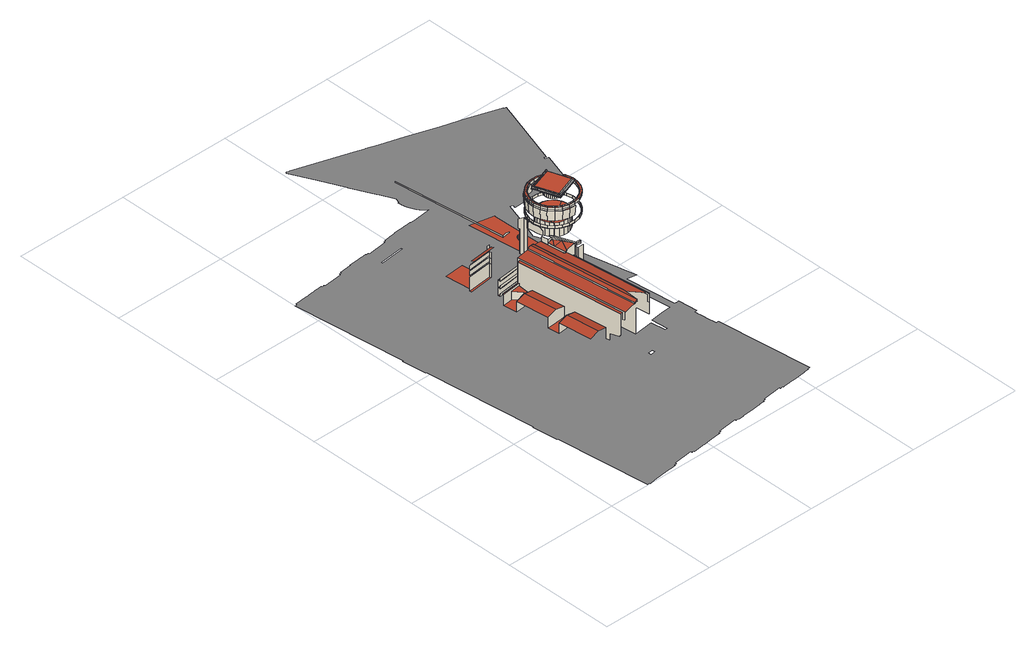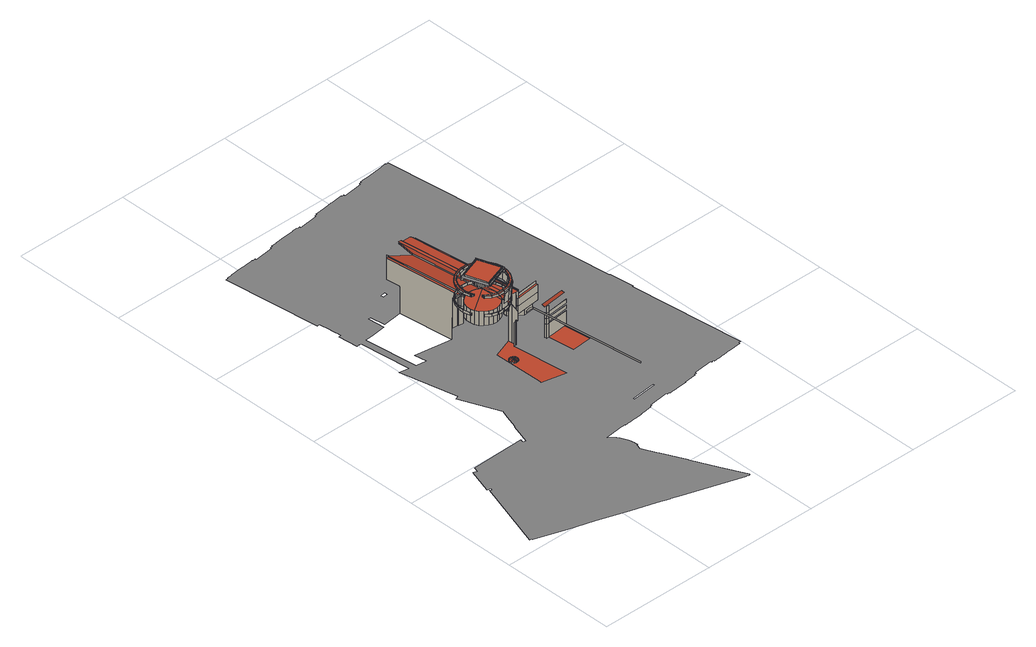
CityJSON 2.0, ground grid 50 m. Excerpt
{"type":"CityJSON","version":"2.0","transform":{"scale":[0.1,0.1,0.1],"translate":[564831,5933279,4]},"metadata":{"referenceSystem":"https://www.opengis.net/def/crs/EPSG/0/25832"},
"CityObjects":{
"building1":{"type":"Building","attributes":{"Grundfläche 2D":"19094.941454","Grundhöhe NN":"4.316"},"children":["building1-1","building1-2","building1-3","building1-4","building1-5","building1-6","building1-7","building1-8","building1-9","building1-10","building1-11","building1-12","building1-13"],"geometry":[{"type":"MultiSurface","lod":"3","boundaries":[[[0,1,2,3]],[[4,5,6,7]],[[8,9,10,11]],[[12,5,4,0,3]],[[8,7,6,13,9]],[[12,3,2,14]],[[15,16,17,11,10]],[[18,19,20,21]],[[22,17,16,23,24]],[[25,26,27,28,29,30,31,32]],[[33,34,35,36,37,38,39,40]],[[9,13,15,10]],[[41,42,43,44]],[[45,46,47,22,24,48]],[[49,28,18,46,45,50,23,16,15,13,6,5,12,14,51,52,53,54,55,56,57,58,59,43,42,60,36]],[[61,62,63,20,19,64,65,66]],[[67,68,69,70,49,71,72,73]],[[74,75,76,77,60,78,79,80]],[[18,21,47,46]],[[49,70,29,28]],[[60,77,37,36]],[[24,23,50,48]],[[33,40,67,73]],[[32,61,66,25]],[[78,81,41,44,82,83,84,85,86,87,88,89,90,80,79]],[[91,92,93,94,95,90,89,88,87,86,85,96,97,98,99]],[[45,48,50]],[[100,101,102,103]],[[104,105,106,107,108,109,110,111,112,113]],[[19,18,28,27,114,64]],[[60,42,41,81,78]],[[49,36,35,115,71]],[[116,117,118,119,120,121]],[[71,115,35,34,33,73,72]],[[64,114,27,26,25,66,65]],[[95,122,99,116,121,120]],[[112,111,123,124]],[[125,126,127,128,129]],[[130,131,132,133,134]],[[133,132,135,136,137]],[[109,138,139,123,111,110]],[[130,134,133,140,141,142,143]],[[137,136,144,145,141,140,133]],[[146,147,119,118]],[[147,146,148,149]],[[147,149,94,95,120,119]],[[150,151,152,153,154,155,156,157,158,159,160,161]],[[158,157,162,163,164,165,149,94,93,148,159]],[[166,167,168,169,170,171,172,173,174,175,176,177,178,179]],[[180,181,182,183,184,185]],[[153,178,177,154]],[[186,187,188,189]],[[190,191,192,193]],[[194,195,196,197]],[[198,186,189,199]],[[196,195,200,201]],[[202,190,193,203]],[[164,163,204,205]],[[187,206,207,188]],[[180,208,209,181]],[[210,211,194,197]],[[191,212,213,192]],[[214,215,216,217,218,219,220,221,222,223,224,225,226,227,228,229,230,231,232,233,234,235,236,237,238,239,240,241,242,243,244,245,246,247,248,249,250,251,252,253,254,255,256,257,258,259,260,261,262,263,264,265,266,267,268,269,270,271,272,273,274,275,276,277,278,279,280,281,282,283,284,285,286,287,288,289,290,291,292,293,294,295,296,297,298,299,300,301,302,303,304,305,306,307,308,309,310,311,312,313,314,315,316,317,318,319,320,321,322,323,324,325,326,327,328,329,330,331,332,333,334,335,336,337,338,339,340,341,342,343,344,345,346,347,348,349,350,351,352,353,354,355,356,357,358,359,360,361,362,363,364,365,366,367,368,369,370,371,372,373,374,375,376,377,378,379,380,381,382,383,384,385,386,387,388,389,390,391,392,393,394,395,396,397,398,399,400,401,402,403,404,405,406,407,408,409,410,411,412,413,414,415,416,417,418,419,420,421,422,423,424,425,426,427,428,429,430,431,432,433,434,435,436,437,438,439,440,441,442,443,444,445,446,447],[448,449,450,173,172,451,452,453,454,455,456,457,458,459,460,461,462,463],[464,465,466,467],[468,469,470,471,472,473]],[[200,474,475,201]],[[163,162,476,477]],[[205,478,165,164]],[[479,198,199,480]],[[481,202,203,482]],[[162,157,483,476]],[[484,485,486,204,163,477,487,488]],[[486,485,489,478,205,204]],[[176,155,154,177]],[[206,490,491,207]],[[476,492,487,477]],[[493,494,211,210]],[[212,495,496,213]],[[497,156,155,176,498]],[[175,499,498,176]],[[474,500,501,475]],[[502,503,489,485,484]],[[504,479,480,505]],[[506,481,482,507]],[[498,499,508,509,510]],[[498,510,509,511,497]],[[512,513,514,483,157,156,497,515]],[[484,488,516]],[[517,492,476,483,514,518]],[[502,484,519,520]],[[521,516,488,487,492]],[[490,522,523,491]],[[495,524,525,496]],[[519,484,516]],[[515,497,511]],[[526,527,528,529,530,531,532,533,534,535]],[[536,494,493,537]],[[514,513,538,518]],[[492,517,520,519,516,521]],[[539,540,541,542]],[[543,544,545,546]],[[547,509,508,539,542,548,549]],[[547,511,509]],[[550,543,546,520,517,551,518,552]],[[553,554,555]],[[531,556,557,558,559,532]],[[500,560,561,501]],[[512,515,511,562]],[[563,564,565,566,553,555,567,568]],[[566,565,554,553]],[[569,559,558]],[[562,570,571,572,552,518,551,573,512]],[[562,574,575,576,577,570]],[[551,517,518]],[[518,538,513,512,573,551]],[[578,575,574,562,511,547,549]],[[531,530,529,579,580,556]],[[563,581,564]],[[582,554,565,583,584]],[[564,581,585,583,565]],[[563,586,587,585,581]],[[557,556,580,579,588,589,558]],[[590,504,505,591]],[[587,583,585]],[[592,506,507,593]],[[589,594,569,558]],[[595,545,544,596,597,598]],[[599,600,569,594,601,602]],[[540,603,604,541]],[[605,606,583,587]],[[607,608,609,602,601]],[[607,610,611,608]],[[522,612,613,523]],[[524,614,615,525]],[[616,606,605]],[[575,617,618,619,620,576]],[[621,598,597,622]],[[618,617,575,578,623,624]],[[625,536,537,626]],[[627,628,605]],[[616,605,628,629,630]],[[631,590,591,632]],[[633,592,593,634]],[[561,560,635,636]],[[637,638,605,587,586,639]],[[612,640,641,613]],[[614,642,643,615]],[[567,644,645,646,637,639,586,563,568]],[[647,648,555,554,649]],[[650,625,626,651]],[[652,653,654,655,656,610,607,601,594,589,588]],[[642,657,658,643]],[[640,659,660,641]],[[567,555,648,647,661,662,645,644]],[[663,650,651,664]],[[649,665,647]]],"semantics":{"surfaces":[{"type":"RoofSurface"},{"type":"WallSurface"},{"type":"GroundSurface"}],"values":[0,0,0,1,1,0,1,1,0,2,2,0,0,1,1,0,0,0,0,1,1,1,1,1,1,0,0,0,0,1,1,1,0,1,1,1,1,1,1,1,1,1,1,0,1,1,1,0,1,1,0,1,1,1,1,1,1,1,1,1,1,1,2,1,1,1,1,1,1,1,0,1,1,0,1,1,0,1,1,1,1,1,1,0,1,0,0,1,0,1,1,0,0,1,1,0,1,1,1,1,0,1,0,0,1,1,1,0,0,1,1,1,1,1,1,1,0,0,1,1,1,0,1,1,1,1,1,0,1,1,1,1,0,1,1,1,1,0,0,1,1,1,1,1,1,2,0,1,0,1,1,1,1,0]}}]},
"building1-1":{"type":"BuildingInstallation","parents":["building1"],"geometry":[{"type":"MultiSurface","lod":"3","boundaries":[[[666,81,667,668]],[[60,78,81,666,76,77]],[[79,667,81,78]],[[79,75,668,667]],[[76,666,668,75]]],"semantics":{"surfaces":[{"type":"RoofSurface"},{"type":"WallSurface"}],"values":[0,1,1,1,1]}}]},
"building1-2":{"type":"BuildingInstallation","parents":["building1"],"geometry":[{"type":"MultiSurface","lod":"3","boundaries":[[[114,669,670,671]],[[65,62,670,669]],[[19,64,114,671,63,20]],[[669,114,64,65]],[[670,62,63,671]]],"semantics":{"surfaces":[{"type":"RoofSurface"},{"type":"WallSurface"}],"values":[0,1,1,1,1]}}]},
"building1-3":{"type":"BuildingInstallation","parents":["building1"],"geometry":[{"type":"MultiSurface","lod":"3","boundaries":[[[115,672,673,674]],[[72,68,673,672]],[[49,71,115,674,69,70]],[[672,115,71,72]],[[673,68,69,674]]],"semantics":{"surfaces":[{"type":"RoofSurface"},{"type":"WallSurface"}],"values":[0,1,1,1,1]}}]},
"building1-4":{"type":"BuildingInstallation","parents":["building1"],"geometry":[{"type":"MultiSurface","lod":"3","boundaries":[[[107,110,139,675]],[[676,106,107,675]],[[139,110,111,123]],[[677,135,124,123,111,112,105,106,676,678]]],"semantics":{"surfaces":[{"type":"WallSurface"}],"values":[0,0,0,0]}}]},
"building1-5":{"type":"BuildingInstallation","parents":["building1"],"geometry":[{"type":"MultiSurface","lod":"3","boundaries":[[[679,680,143,681]],[[682,683,140,684]],[[684,685,686,682]],[[687,679,681,688]],[[683,137,133,140]],[[680,134,130,143]],[[688,689,690,126,131,130,134,687]],[[133,137,686,685,691,132]]],"semantics":{"surfaces":[{"type":"WallSurface"}],"values":[0,0,0,0,0,0,0,0]}}]},
"building1-6":{"type":"BuildingInstallation","parents":["building1"],"geometry":[{"type":"MultiSurface","lod":"3","boundaries":[[[692,693,694,695,696,697,698,699,700,701,702,703]],[[704,705,665,696,695,694]],[[665,649,697,696]],[[649,554,698,697]],[[554,582,699,698]],[[582,584,700,699]],[[584,583,701,700]],[[702,701,583,706]],[[706,707,703,702]],[[707,708,692,703]],[[692,708,709,704,694,693]]],"semantics":{"surfaces":[{"type":"RoofSurface"},{"type":"WallSurface"}],"values":[0,1,1,1,1,1,1,1,1,1,1]}}]},
"building1-7":{"type":"BuildingInstallation","parents":["building1"],"geometry":[{"type":"MultiSurface","lod":"3","boundaries":[[[710,711,712,713]],[[714,712,711,715]],[[716,714,715,717]],[[713,718,719,710]],[[720,716,717,721]],[[722,720,721,723]],[[724,722,723,725]],[[726,724,725,727]],[[728,726,727,729]],[[730,728,729,731]],[[732,730,731,733]],[[733,734,735,732]],[[736,735,734,737]],[[738,736,737,739]],[[740,738,739,741]],[[742,740,741,743]],[[744,742,743,745]],[[746,744,745,747]],[[747,748,749,746]],[[750,749,748,751]],[[752,750,751,753]],[[753,754,755,752]],[[756,755,754,757]],[[758,756,757,759]],[[760,758,759,761]],[[762,760,761,763]],[[764,762,763,765]],[[766,764,765,767]],[[768,766,767,769]],[[718,768,769,719]]],"semantics":{"surfaces":[{"type":"WallSurface"}],"values":[0,0,0,0,0,0,0,0,0,0,0,0,0,0,0,0,0,0,0,0,0,0,0,0,0,0,0,0,0,0]}}]},
"building1-8":{"type":"BuildingInstallation","parents":["building1"],"geometry":[{"type":"MultiSurface","lod":"3","boundaries":[[[770,771,772,773]],[[773,772,774,775]],[[775,776,770,773]],[[771,770,776,777]],[[777,774,772,771]]],"semantics":{"surfaces":[{"type":"RoofSurface"},{"type":"WallSurface"}],"values":[0,1,1,1,1]}}]},
"building1-9":{"type":"BuildingInstallation","parents":["building1"],"geometry":[{"type":"MultiSurface","lod":"3","boundaries":[[[778,779,780,781,782,783,784,785,786,787,788,789,790,791,792,793,794,795,796,797,798,799,800,796,801,794,802,803,791,804,789,805,806,807,785,784,808,782,809,810,811,812,813,814,815,816,817,818,819,814,820]],[[821,822,799,798,823]],[[822,824,800,799]],[[796,800,824,825]],[[801,796,825,826]],[[794,801,826,827]],[[802,794,827,828]],[[803,802,828,829]],[[791,803,829,830]],[[804,791,830,831]],[[789,804,831,832]],[[805,789,832,833]],[[806,805,833,834]],[[834,835,807,806]],[[785,807,835,836]],[[784,785,836,837]],[[808,784,837,838]],[[782,808,838,839]],[[839,840,809,782]],[[810,809,840,841]],[[811,810,841,842]],[[812,811,842,843]],[[813,812,843,844]],[[814,813,844,845]],[[815,814,845,846]],[[846,847,816,815]],[[847,848,817,816]],[[849,850,818,817,848]],[[849,851,852,819,818,850]],[[819,852,851,845,853,814]],[[814,853,845,854,855,820]],[[820,855,854,856,857,778]],[[778,857,856,858,859,779]],[[779,859,858,860,861,780]],[[780,861,860,862,863,781]],[[781,863,862,839,864,782]],[[782,864,839,865,866,783]],[[783,866,865,837,867,784]],[[784,867,837,836,868,785]],[[785,868,836,869,870,786]],[[786,870,869,871,872,787]],[[787,872,871,873,874,788]],[[788,874,873,832,875,789]],[[789,875,832,876,877,790]],[[790,877,876,830,878,791]],[[791,878,830,879,880,792]],[[792,880,879,881,882,793]],[[793,882,881,827,883,794]],[[794,883,827,884,885,795]],[[795,885,884,825,886,796]],[[796,886,825,887,888,797]],[[797,888,887,821,823,798]]],"semantics":{"surfaces":[{"type":"RoofSurface"},{"type":"WallSurface"}],"values":[0,1,1,1,1,1,1,1,1,1,1,1,1,1,1,1,1,1,1,1,1,1,1,1,1,1,1,1,1,1,1,1,1,1,1,1,1,1,1,1,1,1,1,1,1,1,1,1,1,1,1,1]}}]},
"building1-10":{"type":"BuildingInstallation","parents":["building1"],"geometry":[{"type":"MultiSurface","lod":"3","boundaries":[[[889,890,891,892,893,894]],[[895,896,897,898,899,900,901,902,903,904,891,905,906,907]],[[908,892,891]],[[909,910,911,912,913,908,891,904,914,915]],[[916,902,901,917]],[[918,903,902,916]],[[919,904,903,918]],[[919,920,914,904]],[[920,921,915,914]],[[922,909,915,921]],[[923,910,909,922]],[[923,924,911,910]],[[924,925,912,911]],[[925,926,913,912]],[[926,927,908,913]],[[928,892,908,927]],[[928,929,893,892]],[[929,930,894,893]],[[930,931,889,894]],[[931,546,890,889]],[[546,545,544,891,890]],[[545,932,933,905,891,544]],[[905,933,932,934,935,906]],[[895,907,906,935,934,936,937]],[[937,938,896,895]],[[939,897,896,938]],[[940,898,897,939]],[[941,899,898,940]],[[942,900,899,941]],[[917,901,900,942]]],"semantics":{"surfaces":[{"type":"RoofSurface"},{"type":"WallSurface"}],"values":[0,0,0,0,1,1,1,1,1,1,1,1,1,1,1,1,1,1,1,1,1,1,1,1,1,1,1,1,1,1]}}]},
"building1-11":{"type":"BuildingInstallation","parents":["building1"],"geometry":[{"type":"MultiSurface","lod":"3","boundaries":[[[943,944,945,852,850]],[[946,947,945,944]],[[945,948,853,852]],[[948,949,855,853]],[[949,950,857,855]],[[950,951,859,857]],[[951,952,861,859]],[[952,953,863,861]],[[953,954,864,863]],[[954,955,866,864]],[[955,956,867,866]],[[956,957,868,867]],[[957,958,870,868]],[[958,959,872,870]],[[959,960,874,872]],[[960,961,875,874]],[[961,962,877,875]],[[962,963,878,877]],[[963,964,880,878]],[[964,965,882,880]],[[965,966,883,882]],[[966,967,885,883]],[[967,968,886,885]],[[968,969,888,886]],[[970,971,972,973,974,823,888,969]],[[975,943,850,849]],[[976,944,943,975]],[[976,977,978,947,946,944]],[[978,979,980,948,945,947]],[[981,949,948,980]],[[981,664,950,949]],[[664,651,951,950]],[[651,626,952,951]],[[626,537,953,952]],[[537,493,954,953]],[[493,210,955,954]],[[210,197,956,955]],[[197,196,957,956]],[[196,201,958,957]],[[201,475,959,958]],[[475,501,960,959]],[[501,561,961,960]],[[561,636,962,961]],[[636,982,963,962]],[[982,983,964,963]],[[983,984,965,964]],[[984,985,966,965]],[[985,986,967,966]],[[986,987,968,967]],[[987,988,969,968]],[[969,988,989,971,970]],[[989,990,991,973,972,971]],[[991,992,974,973]],[[821,823,974,992]],[[821,887,888,823]],[[887,825,886,888]],[[825,884,885,886]],[[884,827,883,885]],[[827,881,882,883]],[[881,879,880,882]],[[879,830,878,880]],[[830,876,877,878]],[[876,832,875,877]],[[832,873,874,875]],[[873,871,872,874]],[[869,870,872,871]],[[869,836,868,870]],[[836,837,867,868]],[[837,865,866,867]],[[865,839,864,866]],[[839,862,863,864]],[[862,860,861,863]],[[860,858,859,861]],[[858,856,857,859]],[[856,854,855,857]],[[854,845,853,855]],[[845,851,852,853]],[[851,849,850,852]]],"semantics":{"surfaces":[{"type":"RoofSurface"},{"type":"WallSurface"}],"values":[0,0,0,0,0,0,0,0,0,0,0,0,0,0,0,0,0,0,0,0,0,0,0,0,0,1,1,1,1,1,1,1,1,1,1,1,1,1,1,1,1,1,1,1,1,1,1,1,1,1,1,1,1,1,1,1,1,1,1,1,1,1,1,1,1,1,1,1,1,1,1,1,1,1,1,1,1,1]}}]},
"building1-12":{"type":"BuildingInstallation","parents":["building1"],"geometry":[{"type":"MultiSurface","lod":"3","boundaries":[[[993,994,995,996,997,998,999,1000,1001,1002,1003,1004,1005,1006,1007,1008,1009,1010,1011,1012,1013,1014,1015,1016,1017,1018,1019,1020,1021,1022,1023,1024,1025,1026,1027,1028,1029,1030,1031,1032,1033,1034,1035,1036,1037,1038,1039,1040,1041,1042,1043,1044,1045,1046,1047,1048,1049,1050,1051,1052,1053,1054,1055,1056,1057,1058,1059,1060,1061,1062,1063,1064,1065,1066,1067,1068,1069,1070]],[[1071,1017,1016,1072]],[[1071,1073,1074,1075,1020,1019,1018,1017]],[[1075,1076,1021,1020]],[[1076,1077,1022,1021]],[[1077,1078,1079,1080,1025,1024,1023,1022]],[[1080,1081,1082,1083,1028,1027,1026,1025]],[[1083,1084,1085,1030,1029,1028]],[[1085,1086,1087,1088,1033,1032,1031,1030]],[[1088,1089,1090,1035,1034,1033]],[[1090,1091,1092,1037,1036,1035]],[[1092,1093,1094,1095,1040,1039,1038,1037]],[[1095,1096,1097,1042,1041,1040]],[[1098,1099,1044,1043,1042,1097]],[[1100,1046,1045,1044,1099,1101]],[[1100,1102,1103,1048,1047,1046]],[[1103,1104,1105,1050,1049,1048]],[[1105,1106,1107,1108,1053,1052,1051,1050]],[[1108,1109,1110,1111,1056,1055,1054,1053]],[[1111,1112,1113,1114,1059,1058,1057,1056]],[[1114,1115,1116,1117,1062,1061,1060,1059]],[[1117,1118,1119,1064,1063,1062]],[[1119,1120,1065,1064]],[[1120,1121,1122,1123,1068,1067,1066,1065]],[[1068,1123,1124,1069]],[[993,1070,1069,1124,1125,1126]],[[993,1126,1127,994]],[[994,1127,657,995]],[[995,657,642,996]],[[996,642,614,997]],[[997,614,524,998]],[[998,524,495,999]],[[999,495,212,1000]],[[1000,212,191,1001]],[[1001,191,190,1002]],[[1002,190,202,1003]],[[1003,202,481,1004]],[[1004,481,506,1005]],[[1005,506,592,1006]],[[1006,592,633,1007]],[[1007,633,1128,1008]],[[1008,1128,1129,1009]],[[1009,1129,1130,1010]],[[1010,1130,1131,1011]],[[1011,1131,1132,1012]],[[1012,1132,1133,1013]],[[1013,1133,1134,1014]],[[1014,1134,1135,1015]],[[1015,1135,1072,1016]]],"semantics":{"surfaces":[{"type":"RoofSurface"},{"type":"WallSurface"}],"values":[0,1,1,1,1,1,1,1,1,1,1,1,1,1,1,1,1,1,1,1,1,1,1,1,1,1,1,1,1,1,1,1,1,1,1,1,1,1,1,1,1,1,1,1,1,1,1,1,1]}}]},
"building1-13":{"type":"BuildingInstallation","parents":["building1"],"geometry":[{"type":"MultiSurface","lod":"3","boundaries":[[[1136,1137,1138]],[[1136,1139,1137]],[[1136,1138,1140]],[[1136,1140,1141]],[[1136,1141,1142]],[[1136,1142,1143]],[[1136,1143,1144]],[[1136,1144,1145]],[[1136,1145,1146]],[[1136,1146,1147]],[[1136,1147,1148]],[[1136,1148,1149]],[[1136,1149,1150]],[[1136,1150,1139]],[[1151,1152,1138,1137]],[[1153,1151,1137,1139]],[[1152,1154,1140,1138]],[[1154,1155,1141,1140]],[[1155,1156,1142,1141]],[[1143,1142,1156,1157]],[[1144,1143,1157,1158]],[[1158,1159,1145,1144]],[[1146,1145,1159,1160]],[[1147,1146,1160,1161]],[[1148,1147,1161,1162]],[[1162,1163,1149,1148]],[[1163,1164,1150,1149]],[[1164,1153,1139,1150]]],"semantics":{"surfaces":[{"type":"RoofSurface"},{"type":"WallSurface"}],"values":[0,0,0,0,0,0,0,0,0,0,0,0,0,0,1,1,1,1,1,1,1,1,1,1,1,1,1,1]}}]}
},
"vertices":[
[499,789,122],[516,644,122],[558,649,132],[542,794,132],[499,789,75],[585,798,75],[580,848,75],[494,839,75],[494,839,122],[537,844,132],[521,989,132],[478,984,122],[585,798,122],[580,848,122],[601,654,122],[563,994,122],[563,994,75],[478,984,75],[556,1059,123],[556,1059,119],[471,1049,119],[471,1049,123],[471,1043,75],[562,1008,75],[512,1048,75],[566,1069,153],[567,1061,153],[567,1060,153],[556,1059,153],[471,1049,153],[460,1048,153],[460,1049,153],[459,1057,153],[566,1069,186],[567,1061,186],[567,1060,186],[556,1059,186],[471,1049,186],[460,1048,186],[460,1049,186],[459,1057,186],[567,1060,216],[556,1059,216],[609,588,216],[619,589,216],[557,1053,113],[557,1053,123],[471,1043,123],[512,1048,113],[556,1059,154],[562,1008,103],[601,654,75],[603,638,75],[603,638,104],[608,591,113],[608,591,120],[609,588,120],[609,588,156],[609,588,157],[609,588,186],[556,1059,187],[459,1057,119],[460,1049,119],[460,1048,119],[567,1060,119],[567,1061,119],[566,1069,119],[459,1057,154],[460,1049,154],[460,1048,154],[471,1049,154],[567,1060,154],[567,1061,154],[566,1069,154],[459,1057,187],[460,1049,187],[460,1048,187],[471,1049,187],[567,1060,187],[567,1061,187],[566,1069,187],[567,1060,198],[619,589,186],[619,588,186],[620,580,186],[620,580,222],[619,588,222],[619,589,222],[567,1060,222],[567,1061,222],[566,1069,222],[679,585,230],[687,586,231],[689,586,231],[634,1076,231],[618,1074,229],[624,581,222],[624,579,222],[659,583,227],[673,584,229],[552,1192,211],[445,1180,211],[447,1168,215],[554,1180,215],[442,1306,75],[455,1191,75],[444,1189,75],[444,1188,75],[445,1180,75],[552,1192,75],[551,1200,75],[551,1201,75],[541,1200,75],[528,1315,75],[567,1060,130],[567,1060,165],[673,584,235],[687,586,239],[689,586,239],[634,1076,239],[618,1074,235],[672,587,235],[672,587,229],[551,1201,135],[541,1200,135],[541,1200,216],[541,1200,187],[551,1201,187],[551,1201,195],[551,1201,216],[551,1201,186],[541,1200,186],[541,1200,161],[551,1201,161],[551,1201,169],[541,1200,136],[551,1201,136],[551,1201,144],[552,1192,135],[551,1200,135],[551,1200,161],[552,1192,161],[552,1192,186],[551,1200,186],[551,1200,136],[552,1192,136],[696,666,235],[650,1078,235],[696,666,229],[650,1078,229],[757,596,186],[756,603,186],[756,604,186],[756,604,216],[717,951,216],[717,951,189],[715,974,189],[715,974,222],[717,951,222],[756,604,222],[756,603,222],[757,596,222],[714,975,222],[709,974,223],[703,974,223],[691,1083,223],[766,606,157],[766,606,156],[766,606,123],[759,665,123],[759,665,120],[759,669,120],[759,669,3],[733,905,3],[733,905,101],[728,952,101],[728,952,189],[728,952,216],[766,606,216],[766,606,186],[606,1186,235],[606,1186,229],[622,1188,231],[638,1189,229],[638,1189,235],[622,1188,239],[670,1066,384],[664,1093,384],[667,1093,341],[673,1067,341],[673,1067,307],[667,1093,307],[667,1093,305],[673,1067,305],[667,1093,384],[673,1067,384],[673,1067,389],[667,1093,389],[682,1042,384],[685,1043,341],[685,1043,384],[685,1043,389],[685,1043,307],[685,1043,305],[709,974,219],[703,974,219],[666,1121,384],[669,1120,341],[551,1682,235],[551,1682,229],[669,1120,389],[669,1120,384],[669,1120,307],[669,1120,305],[245,1646,3],[246,1646,3],[247,1646,3],[255,1647,3],[255,1650,3],[310,1656,3],[309,1658,3],[337,1661,3],[337,1659,3],[368,1663,3],[369,1663,3],[391,1665,3],[392,1662,3],[400,1663,3],[401,1663,3],[402,1663,3],[403,1658,3],[489,1667,3],[488,1673,3],[489,1673,3],[491,1673,3],[499,1674,3],[498,1677,3],[521,1680,3],[522,1680,3],[553,1683,3],[553,1685,3],[580,1688,3],[580,1686,3],[611,1690,3],[612,1690,3],[635,1692,3],[635,1689,3],[644,1690,3],[645,1690,3],[646,1690,3],[646,1689,3],[736,1699,3],[730,1703,3],[724,1708,3],[719,1712,3],[714,1717,3],[710,1722,3],[705,1728,3],[702,1733,3],[698,1739,3],[695,1746,3],[693,1752,3],[690,1759,3],[688,1766,3],[687,1773,3],[685,1780,3],[684,1788,3],[684,1796,3],[684,1804,3],[688,1803,3],[694,1825,3],[664,1889,3],[664,1890,3],[663,1891,3],[663,1892,3],[663,1893,3],[617,1990,3],[616,1993,3],[615,1994,3],[615,1995,3],[568,2096,3],[518,2202,3],[518,2203,3],[518,2204,3],[519,2206,3],[520,2207,3],[521,2207,3],[523,2207,3],[533,2204,3],[534,2204,3],[791,2123,3],[817,2114,3],[817,2113,3],[819,2113,3],[869,2097,3],[972,2064,3],[1024,2048,3],[1024,2049,3],[1051,2040,3],[1051,2039,3],[1103,2023,3],[1205,1991,3],[1258,1974,3],[1258,1975,3],[1284,1967,3],[1284,1966,3],[1336,1949,3],[1335,1946,3],[1345,1943,3],[1248,1636,3],[1238,1639,3],[1238,1638,3],[1236,1632,3],[1251,1627,3],[1251,1626,3],[1218,1522,3],[1217,1520,3],[1214,1522,3],[1213,1522,3],[1212,1522,3],[1210,1523,3],[1201,1526,3],[1194,1504,3],[963,1499,3],[967,1512,3],[954,1516,3],[926,1428,3],[925,1428,3],[924,1429,3],[923,1429,3],[904,1368,3],[892,1334,3],[962,1167,3],[947,1162,3],[1002,916,3],[958,923,3],[982,702,3],[991,703,3],[991,700,3],[999,701,3],[1000,701,3],[1002,702,3],[1011,618,3],[1010,618,3],[999,617,3],[1002,596,3],[1002,595,3],[1008,541,3],[1008,539,3],[1011,517,3],[1021,519,3],[1022,519,3],[1069,102,3],[1058,101,3],[1058,97,3],[1036,95,3],[1035,95,3],[1004,91,3],[1004,90,3],[977,87,3],[976,88,3],[946,85,3],[944,85,3],[922,82,3],[922,86,3],[913,85,3],[912,85,3],[911,84,3],[910,90,3],[825,80,3],[825,75,3],[824,75,3],[823,75,3],[814,74,3],[815,70,3],[793,68,3],[792,68,3],[761,64,3],[761,63,3],[733,60,3],[733,61,3],[702,58,3],[701,58,3],[679,55,3],[678,58,3],[670,58,3],[669,57,3],[667,57,3],[667,63,3],[581,53,3],[582,48,3],[581,48,3],[580,48,3],[571,47,3],[572,43,3],[549,41,3],[548,41,3],[517,37,3],[517,36,3],[490,33,3],[490,34,3],[458,31,3],[457,31,3],[435,28,3],[435,31,3],[426,30,3],[424,30,3],[424,36,3],[338,26,3],[339,21,3],[338,21,3],[337,20,3],[328,20,3],[328,16,3],[306,14,3],[305,14,3],[277,11,3],[216,4,3],[215,4,3],[193,1,3],[193,4,3],[182,3,3],[181,3,3],[135,414,3],[132,414,3],[120,525,3],[123,525,3],[68,1017,3],[64,1017,3],[53,1122,3],[57,1123,3],[2,1619,3],[3,1619,3],[13,1620,3],[13,1625,3],[67,1631,3],[69,1631,3],[97,1634,3],[97,1633,3],[124,1636,3],[126,1636,3],[148,1638,3],[148,1635,3],[157,1636,3],[158,1636,3],[159,1636,3],[160,1631,3],[245,1640,3],[885,934,3],[885,932,3],[895,881,3],[845,678,3],[845,675,3],[852,615,3],[863,616,3],[855,685,3],[855,688,3],[909,694,3],[909,695,3],[937,698,3],[937,697,3],[954,699,3],[954,700,3],[929,927,3],[507,1599,3],[506,1604,3],[399,1593,3],[400,1587,3],[737,547,3],[735,558,3],[732,558,3],[716,556,3],[717,545,3],[733,547,3],[703,1023,384],[703,1023,389],[714,975,230],[709,974,227],[691,1083,219],[701,1021,384],[703,1023,341],[703,1023,307],[703,1023,305],[715,974,230],[700,1053,227],[700,1053,219],[703,1023,219],[703,1023,227],[702,1029,227],[696,1083,219],[674,1147,384],[677,1145,341],[731,1017,240],[677,1145,389],[677,1145,384],[677,1145,307],[677,1145,305],[725,972,189],[727,958,189],[727,958,101],[725,1009,384],[725,1009,389],[700,1053,243],[696,1083,243],[724,1006,384],[725,1009,341],[725,1009,307],[725,1009,305],[748,957,101],[748,957,193],[728,958,189],[747,966,193],[748,969,243],[748,969,247],[725,972,236],[748,969,193],[719,1050,236],[739,996,243],[748,972,247],[717,1055,235],[717,1055,243],[728,1025,239],[689,1170,384],[692,1168,341],[692,1168,307],[692,1168,305],[701,1084,243],[698,1110,243],[695,1137,243],[694,1149,243],[694,1149,248],[694,1149,283],[695,1137,284],[698,1113,281],[698,1110,281],[701,1084,263],[692,1168,384],[692,1168,389],[748,971,247],[748,955,101],[751,954,101],[751,954,236],[748,955,236],[714,1063,248],[724,1052,248],[724,1052,243],[714,1063,243],[749,966,193],[748,957,236],[749,966,236],[717,1055,248],[748,972,243],[748,972,248],[703,1114,426],[698,1136,428],[695,1137,426],[693,1155,282],[693,1162,282],[692,1168,281],[685,1135,284],[751,1001,384],[751,1001,389],[747,966,243],[725,1051,425],[720,1065,426],[709,1098,426],[704,1112,426],[695,1137,425],[703,1114,425],[692,1169,281],[747,966,248],[748,969,248],[748,971,248],[748,971,243],[749,966,243],[753,965,243],[753,965,248],[749,966,248],[753,965,236],[693,1155,243],[693,1155,248],[723,1057,426],[705,1115,428],[735,1030,428],[705,1114,428],[725,1051,426],[733,1027,425],[733,1027,426],[693,1155,112],[692,1168,112],[750,997,384],[751,1001,341],[751,1001,307],[751,1001,305],[692,1169,112],[733,1027,243],[733,1027,248],[754,971,248],[754,971,243],[689,1195,222],[689,1195,263],[689,1189,112],[689,1189,222],[774,953,101],[774,953,236],[734,1027,426],[754,1037,428],[691,1189,112],[691,1189,216],[691,1189,222],[701,1190,112],[701,1190,216],[710,1188,384],[712,1186,341],[712,1186,307],[712,1186,305],[755,1037,428],[773,964,243],[774,964,243],[774,964,248],[773,964,248],[774,970,243],[774,970,248],[773,964,236],[774,964,236],[712,1186,384],[712,1186,389],[768,1042,428],[767,1041,428],[756,1038,428],[756,1037,428],[778,996,384],[778,999,341],[778,999,307],[778,999,305],[778,999,384],[778,999,389],[844,1066,425],[844,1066,426],[734,1027,425],[734,1201,384],[736,1198,341],[736,1198,307],[736,1198,305],[782,1168,425],[805,1176,425],[814,1153,425],[767,1162,426],[734,1151,426],[766,1160,428],[736,1198,384],[736,1198,389],[780,1186,112],[777,1403,112],[777,1408,112],[674,1431,112],[675,1426,112],[762,1203,307],[762,1203,305],[761,1207,384],[762,1203,341],[782,1168,426],[805,1176,426],[762,1203,384],[762,1203,389],[767,1160,428],
[460,1048,198],[567,1061,198],[460,1049,198],
[567,1061,130],[460,1049,130],[460,1048,130],
[567,1061,165],[460,1049,165],[460,1048,165],
[444,1188,135],[444,1189,135],[455,1191,136],[455,1191,135],
[444,1188,169],[551,1200,169],[444,1188,186],[444,1188,144],[551,1200,144],[444,1188,161],[444,1189,161],[444,1189,144],[444,1189,169],[444,1189,186],[455,1191,186],[455,1191,187],[455,1191,161],
[802,1169,434],[803,1172,434],[804,1173,434],[768,1160,434],[767,1160,434],[766,1160,434],[698,1136,434],[705,1115,434],[705,1114,434],[735,1030,434],[737,1035,434],[702,1134,434],[804,1173,428],[768,1160,428],[737,1035,428],[702,1134,428],[802,1169,428],[803,1172,428],
[778,1137,389],[770,1138,389],[770,1138,425],[778,1137,425],[763,1137,425],[763,1137,389],[755,1135,425],[755,1135,389],[785,1134,425],[785,1134,389],[749,1131,425],[749,1131,389],[743,1126,425],[743,1126,389],[738,1120,425],[738,1120,389],[735,1114,425],[735,1114,389],[733,1106,425],[733,1106,389],[733,1099,425],[733,1099,389],[735,1091,425],[735,1091,389],[738,1084,389],[738,1084,425],[742,1078,425],[742,1078,389],[747,1073,425],[747,1073,389],[754,1069,425],[754,1069,389],[761,1066,425],[761,1066,389],[768,1065,425],[768,1065,389],[776,1066,425],[776,1066,389],[783,1068,389],[783,1068,425],[790,1072,425],[790,1072,389],[795,1077,425],[795,1077,389],[800,1083,389],[800,1083,425],[803,1089,425],[803,1089,389],[805,1097,425],[805,1097,389],[805,1104,425],[805,1104,389],[804,1112,425],[804,1112,389],[801,1119,425],[801,1119,389],[797,1125,425],[797,1125,389],[791,1130,425],[791,1130,389],
[739,1039,434],[832,1071,434],[800,1164,434],[706,1132,434],[800,1164,428],[706,1132,428],[739,1039,428],[832,1071,428],
[762,1195,399],[738,1190,399],[716,1179,399],[698,1162,399],[685,1142,399],[677,1119,399],[676,1094,399],[681,1070,399],[692,1048,399],[708,1030,399],[729,1016,399],[752,1009,399],[777,1007,399],[801,1013,399],[823,1024,399],[841,1040,399],[854,1061,399],[862,1084,399],[863,1109,399],[858,1133,399],[853,1143,399],[852,1143,399],[858,1132,399],[861,1084,399],[841,1041,399],[822,1024,399],[777,1008,399],[729,1017,399],[709,1030,399],[693,1048,399],[678,1118,399],[699,1162,399],[717,1178,399],[738,1189,399],[762,1194,399],[787,1193,399],[810,1186,399],[830,1172,399],[831,1172,399],[835,1168,399],[834,1169,399],[831,1173,399],[787,1194,399],[853,1143,389],[852,1143,389],[853,1143,397],[858,1132,389],[863,1109,389],[861,1084,389],[854,1061,389],[841,1041,389],[822,1024,389],[801,1013,389],[777,1008,389],[752,1009,389],[729,1017,389],[709,1030,389],[693,1048,389],[681,1070,389],[676,1094,389],[678,1118,389],[685,1142,389],[699,1162,389],[717,1178,389],[738,1189,389],[762,1194,389],[787,1193,389],[810,1186,389],[830,1172,389],[831,1172,389],[835,1168,389],[834,1169,389],[834,1169,397],[831,1173,389],[831,1173,397],[810,1186,397],[787,1194,389],[787,1194,397],[762,1195,389],[762,1195,397],[738,1190,389],[738,1190,397],[716,1179,389],[716,1179,397],[698,1162,389],[698,1162,397],[685,1142,397],[677,1119,389],[677,1119,397],[676,1094,397],[681,1070,397],[692,1048,389],[692,1048,397],[708,1030,389],[708,1030,397],[729,1016,389],[729,1016,397],[752,1009,397],[777,1007,389],[777,1007,397],[801,1013,397],[823,1024,389],[823,1024,397],[841,1040,389],[841,1040,397],[854,1061,397],[862,1084,389],[862,1084,397],[863,1109,397],[858,1133,389],[858,1133,397],
[706,1079,305],[714,1063,305],[724,1052,305],[709,1130,305],[703,1114,305],[702,1096,305],[740,1040,305],[757,1035,305],[775,1034,305],[792,1038,305],[808,1046,305],[821,1057,305],[831,1072,305],[836,1089,305],[837,1107,305],[833,1124,305],[725,1051,305],[726,1050,305],[726,1049,305],[718,1145,305],[799,1162,305],[782,1168,305],[764,1169,305],[747,1165,305],[731,1157,305],[825,1139,305],[814,1153,305],[836,1089,243],[831,1072,243],[837,1107,243],[833,1124,243],[825,1139,243],[814,1153,243],[799,1162,243],[782,1168,243],[764,1169,243],[747,1165,243],[731,1157,243],[718,1145,243],[709,1130,243],[703,1114,243],[702,1096,243],[706,1079,243],[725,1051,243],[725,1051,255],[726,1050,243],[726,1050,255],[726,1049,243],[740,1040,243],[757,1035,243],[775,1034,243],[792,1038,243],[808,1046,243],[821,1057,243],
[834,1171,397],[835,1176,398],[834,1180,398],[835,1178,398],[835,1180,398],[814,1194,398],[788,1202,398],[762,1203,398],[736,1198,398],[712,1186,398],[692,1168,398],[677,1145,398],[669,1120,398],[667,1093,398],[673,1067,398],[685,1043,398],[703,1023,398],[725,1009,398],[751,1001,398],[778,999,398],[804,1005,398],[828,1017,398],[847,1035,398],[862,1057,398],[870,1083,398],[872,1109,398],[866,1135,398],[864,1139,398],[864,1141,398],[862,1141,398],[861,1141,398],[856,1142,397],[834,1171,389],[835,1176,389],[835,1178,389],[835,1180,389],[834,1180,389],[814,1194,389],[788,1202,389],[804,1005,389],[828,1017,389],[847,1035,389],[862,1057,389],[870,1083,389],[872,1109,389],[866,1135,389],[864,1141,389],[862,1141,389],[861,1141,389],[856,1142,389],
[814,1194,318],[788,1202,318],[762,1203,318],[736,1198,318],[712,1186,318],[692,1168,318],[677,1145,318],[669,1120,318],[667,1093,318],[673,1067,318],[685,1043,318],[703,1023,318],[725,1009,318],[751,1001,318],[778,999,318],[804,1005,318],[828,1017,318],[847,1035,318],[862,1057,318],[870,1083,318],[872,1109,318],[866,1135,318],[864,1141,318],[862,1141,318],[865,1135,318],[865,1134,318],[870,1110,318],[870,1109,318],[869,1083,318],[861,1058,318],[860,1057,318],[847,1036,318],[846,1036,318],[846,1035,318],[827,1019,318],[827,1018,318],[804,1006,318],[803,1006,318],[802,1006,318],[778,1001,318],[777,1001,318],[752,1002,318],[751,1002,318],[727,1010,318],[726,1010,318],[725,1011,318],[705,1024,318],[704,1025,318],[703,1025,318],[686,1044,318],[675,1067,318],[674,1068,318],[674,1069,318],[669,1093,318],[670,1119,318],[670,1120,318],[671,1121,318],[678,1145,318],[679,1146,318],[692,1166,318],[693,1167,318],[694,1168,318],[712,1184,318],[712,1185,318],[713,1185,318],[735,1196,318],[736,1197,318],[737,1197,318],[761,1202,318],[762,1202,318],[763,1202,318],[788,1201,318],[813,1192,318],[814,1192,318],[835,1179,318],[835,1178,318],[835,1180,318],[834,1180,318],[865,1135,307],[862,1141,307],[865,1134,307],[870,1110,307],[870,1109,307],[869,1083,307],[861,1058,307],[860,1057,307],[847,1036,307],[846,1036,307],[846,1035,307],[827,1019,307],[827,1018,307],[804,1006,307],[803,1006,307],[802,1006,307],[778,1001,307],[777,1001,307],[752,1002,307],[751,1002,307],[727,1010,307],[726,1010,307],[725,1011,307],[705,1024,307],[704,1025,307],[703,1025,307],[686,1044,307],[675,1067,307],[674,1068,307],[669,1093,307],[674,1069,307],[670,1119,307],[670,1120,307],[671,1121,307],[678,1145,307],[679,1146,307],[692,1166,307],[693,1167,307],[694,1168,307],[712,1184,307],[712,1185,307],[713,1185,307],[735,1196,307],[736,1197,307],[737,1197,307],[761,1202,307],[762,1202,307],[763,1202,307],[788,1201,307],[813,1192,307],[814,1192,307],[835,1179,307],[835,1178,307],[835,1180,307],[834,1180,307],[814,1194,307],[788,1202,307],[804,1005,307],[828,1017,307],[847,1035,307],[862,1057,307],[870,1083,307],[872,1109,307],[866,1135,307],[864,1141,307],
[760,1249,125],[748,1262,117],[744,1256,117],[755,1266,117],[742,1248,117],[744,1240,117],[750,1234,117],[757,1231,117],[765,1232,117],[772,1236,117],[777,1242,117],[778,1250,117],[776,1257,117],[771,1263,117],[763,1267,117],[748,1262,112],[744,1256,112],[755,1266,112],[742,1248,112],[744,1240,112],[750,1234,112],[757,1231,112],[765,1232,112],[772,1236,112],[777,1242,112],[778,1250,112],[776,1257,112],[771,1263,112],[763,1267,112]
]}
